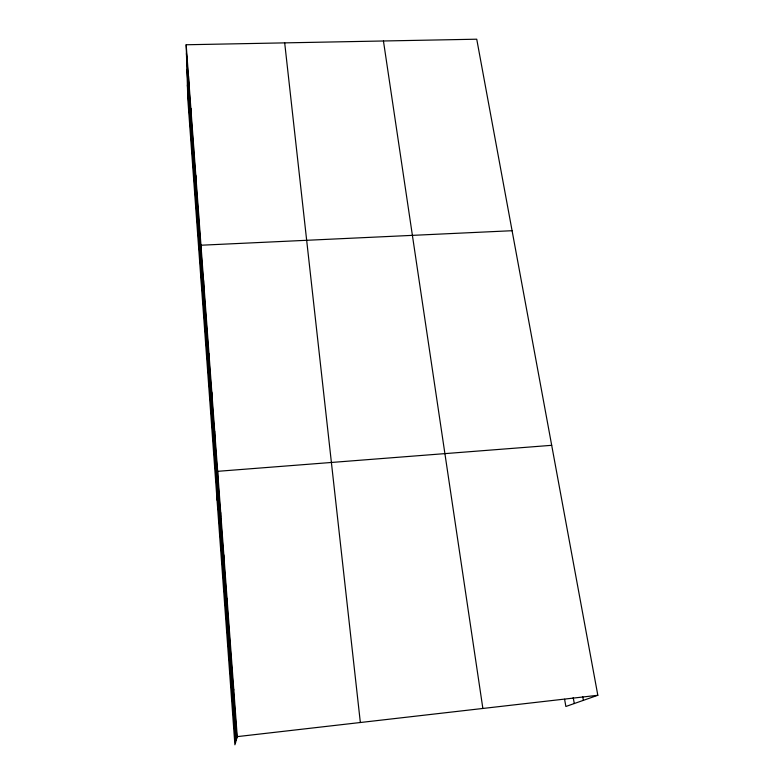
<?xml version="1.0" encoding="UTF-8"?>
<svg xmlns="http://www.w3.org/2000/svg" width="784" height="784" viewBox="0 0 784 784"><rect width="100%" height="100%" fill="white"/><g stroke="black" fill="none" stroke-linecap="round" stroke-linejoin="round"><path stroke-width="1.18" d="M211.788 397.586L211.817 392.059M214.64 436.276L214.698 431.171M217.05 500.133L217.668 471.321L551.691 445.312M220.569 516.734L220.706 512.56M223.656 558.59L223.842 554.925M226.821 601.593L227.046 598.466M230.075 645.791L230.359 643.223M233.426 691.223L233.75 689.263M186.171 44.757L237.248 736.627L234.896 744.8L187.837 99.539L186.171 44.757L476.741 39.2L597.829 695.281L565.862 706.492L564.598 699.25M237.248 736.627L597.829 695.281M512.089 230.712L200.969 245.225L201.645 288.924M582.737 696.77L583.374 700.347M573.222 697.554L574.28 703.542M383.445 40.984L482.866 708.462M284.69 42.875L360.346 722.515M186.435 53.518L236.866 737.96M186.915 69.325L236.19 740.331M187.396 84.966L235.514 742.654M188.493 76.175L188.738 84.682M190.865 108.349L191.09 116.591M193.305 141.316L193.491 149.283M195.794 175.097L195.961 182.76M198.352 209.72L198.489 217.07M203.585 280.564L203.664 287.238M206.261 316.785L206.3 323.106M208.995 353.937L209.014 359.876"/></g></svg>
